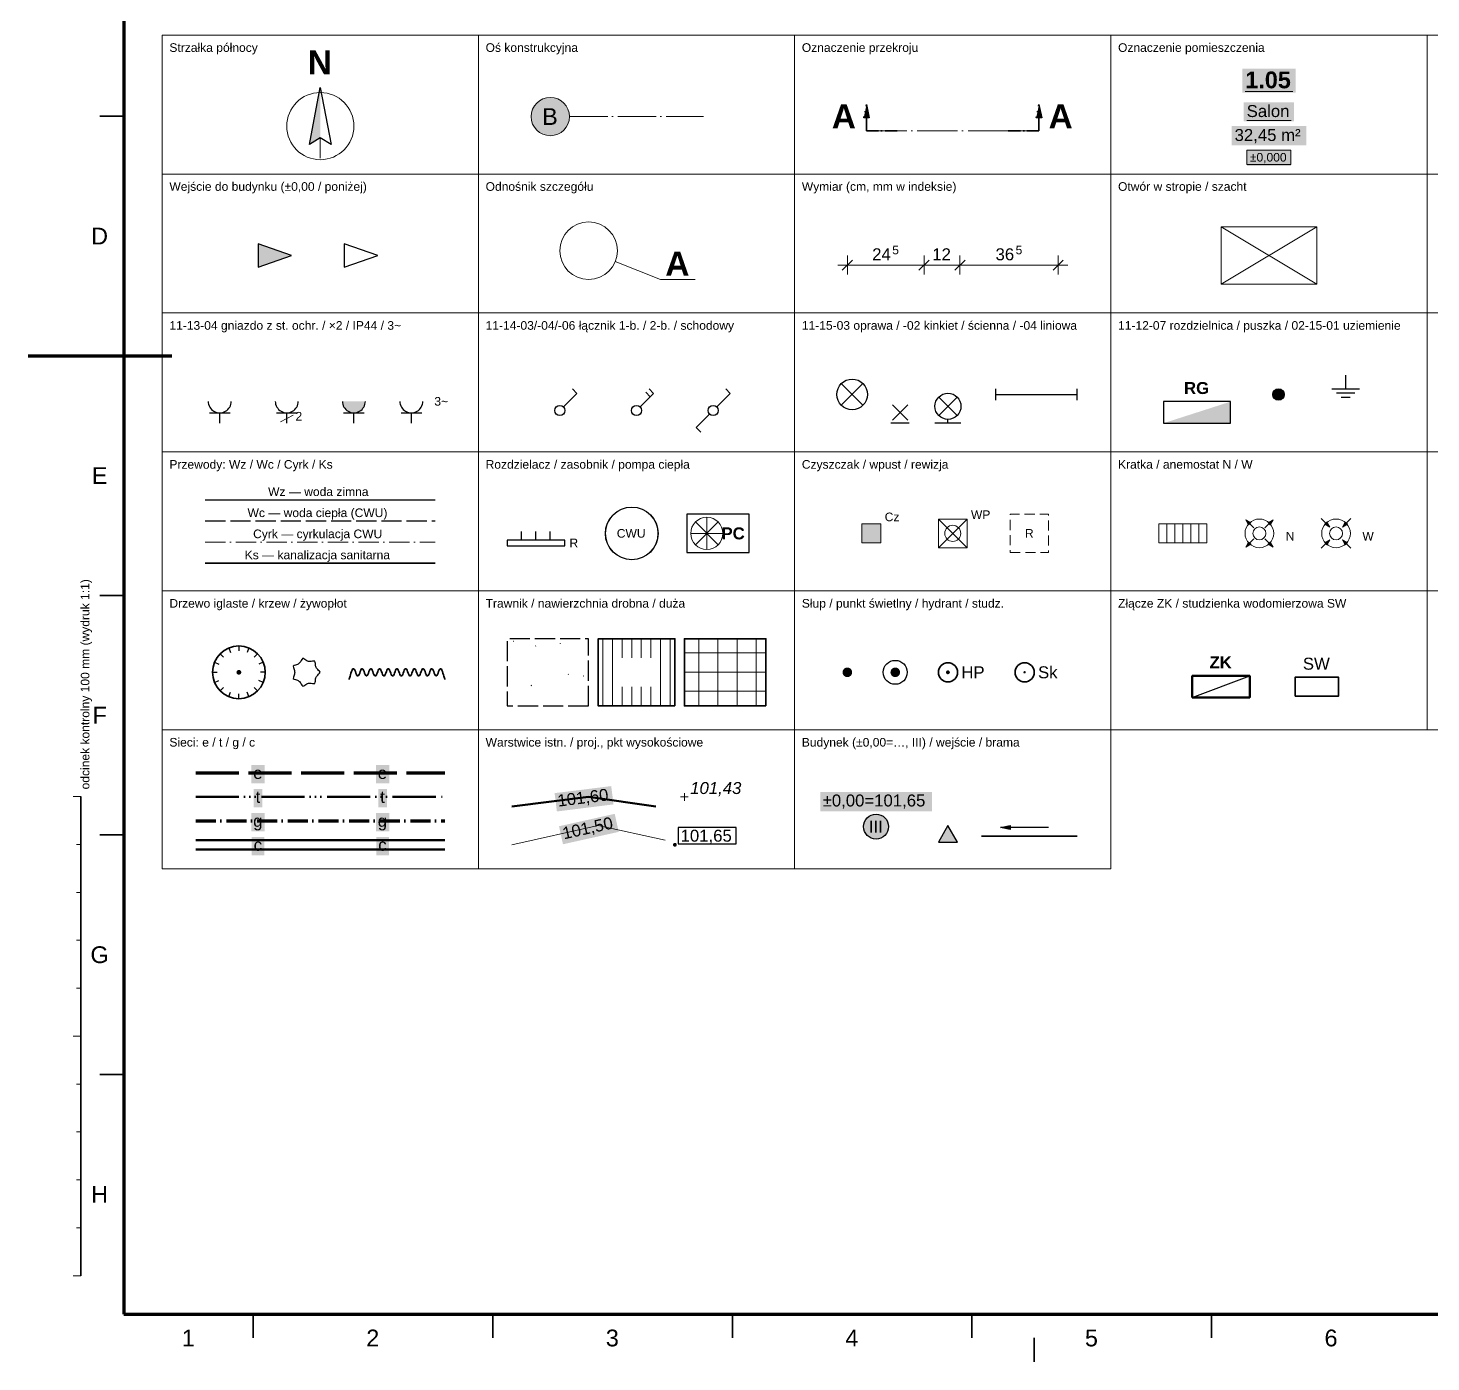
# Paper-space layout 'Arkusz DEMO-03' of a CAD drawing. Header units: metres, sheet in millimetres. Extents: x 0 to 594, y 0 to 420.
# Drawn here: x 0 to 292.8, y 0 to 278.4 of the extents above; entities that cross this region are included whole.
import ezdxf

# ---------------------------------------------------------------- set-up
doc = ezdxf.new("R2010")
doc.units = ezdxf.units.M
for name, pattern in [('KABEL_E', [11, 9, -2]), ('KRESKOWA', [5.25, 4.2, -1.05]), ('KRESKOWA_DROBNA', [3.15, 2.1, -1.05]), ('PUNKTOWA', [10.5, 8.4, -1.05, 0, -1.05]), ('PUNKTOWA_KROTKA', [6.3, 4.2, -1.05, 0, -1.05]), ('WIELOPUNKTOWA', [13.4, 9, -1.2, 0, -1, 0, -1, 0, -1.2])]:
    doc.linetypes.add(name, pattern=pattern)
for name, color, linetype, lineweight in [('A-OPISY', 2, 'Continuous', 25), ('A-OSIE', 1, 'PUNKTOWA', 25), ('A-POMIESZCZENIA', 2, 'Continuous', 25), ('A-PRZEKROJE', 1, 'PUNKTOWA_KROTKA', 50), ('A-SYMBOLE', 2, 'Continuous', 25), ('A-WIDOK', 7, 'Continuous', 25), ('A-WYMIARY', 1, 'Continuous', 25), ('R-LEGENDA', 7, 'Continuous', 25), ('R-OPISY', 7, 'Continuous', 25), ('R-RAMKA', 7, 'Continuous', 50), ('Z-OGRODZENIE', 7, 'Continuous', 35), ('Z-OPISY', 2, 'Continuous', 25), ('Z-UTWARDZENIA', 8, 'Continuous', 25), ('Z-UZBROJENIE', 5, 'Continuous', 35), ('Z-ZABUDOWA', 7, 'Continuous', 50)]:
    doc.layers.add(name, color=color, linetype=linetype, lineweight=lineweight)
for name, color, linetype, lineweight, true_color in [('E-GNIAZDA', 1, 'Continuous', 35, 0xc00000), ('E-LACZNIKI', 30, 'Continuous', 35, 0xd06000), ('E-ODGROM', 3, 'Continuous', 35, 0x008a00), ('E-OSWIETLENIE', 30, 'Continuous', 35, 0xd06000), ('E-ROZDZIELNICE', 1, 'Continuous', 35, 0xc00000), ('S-CWU', 1, 'KRESKOWA', 35, 0xd00000), ('S-CYRK', 6, 'PUNKTOWA_KROTKA', 25, 0xb000b0), ('S-KANAL', 34, 'Continuous', 50, 0x7a4500), ('S-URZADZENIA', 2, 'Continuous', 35, 0x303030), ('S-WENT', 3, 'Continuous', 35, 0x008a00), ('S-WODA', 5, 'Continuous', 35, 0x0050c8), ('Z-WARSTWICE', 32, 'Continuous', 18, 0x8a5a2a), ('Z-ZIELEN', 3, 'Continuous', 25, 0x1e7a1e)]:
    doc.layers.add(name, color=color, linetype=linetype, lineweight=lineweight, true_color=true_color)
doc.styles.add('PL_ARIAL', font='arial.ttf')
doc.styles.add('PL_ARIAL_B', font='arialbd.ttf')
doc.styles.add('PL_ARIAL_I', font='ariali.ttf')

psp = doc.layouts.new('Arkusz DEMO-03')

# ---------------------------------------------------------------- hatches: boundary and pattern name
at = {"layer": 'A-OSIE', "true_color": 0xffffff}
psp.add_hatch(color=7, dxfattribs=at).paths.add_polyline_path([(113, 259.94), (112.97, 260.46), (112.86, 260.98), (112.7, 261.47), (112.46, 261.94), (112.17, 262.38), (111.83, 262.77), (111.44, 263.11), (111, 263.4), (110.53, 263.64), (110.04, 263.8), (109.52, 263.91), (109, 263.94), (108.48, 263.91), (107.96, 263.8), (107.47, 263.64), (107, 263.4), (106.56, 263.11), (106.17, 262.77), (105.83, 262.38), (105.54, 261.94), (105.3, 261.47), (105.14, 260.98), (105.03, 260.46), (105, 259.94), (105.03, 259.42), (105.14, 258.9), (105.3, 258.41), (105.54, 257.94), (105.83, 257.5), (106.17, 257.11), (106.56, 256.77), (107, 256.48), (107.47, 256.24), (107.96, 256.08), (108.48, 255.97), (109, 255.94), (109.52, 255.97), (110.04, 256.08), (110.53, 256.24), (111, 256.48), (111.44, 256.77), (111.83, 257.11), (112.17, 257.5), (112.46, 257.94), (112.7, 258.41), (112.86, 258.9), (112.97, 259.42)])
at = {"layer": 'A-POMIESZCZENIA', "true_color": 0xffffff}
for points in [[(253.45, 264.94), (264.55, 264.94), (264.55, 269.94), (253.45, 269.94)], [(253.75, 258.94), (264.25, 258.94), (264.25, 262.94), (253.75, 262.94)], [(251.23, 253.94), (266.77, 253.94), (266.77, 257.94), (251.23, 257.94)], [(254.41, 249.64), (263.59, 249.64), (263.59, 252.94), (254.41, 252.94)]]:
    psp.add_hatch(color=7, dxfattribs=at).paths.add_polyline_path(points)
at = {"layer": 'A-PRZEKROJE', "true_color": 0x000000}
for points in [[(175, 262.44), (175.58, 259.7), (174.42, 259.7)], [(211, 262.44), (211.58, 259.7), (210.42, 259.7)]]:
    psp.add_hatch(color=7, dxfattribs=at).paths.add_polyline_path(points)
at = {"layer": 'A-SYMBOLE', "true_color": 0x000000}
for points in [[(61, 265.99), (61, 255.49), (58.76, 254.09)], [(55, 230.94), (48, 233.39), (48, 228.49)]]:
    psp.add_hatch(color=7, dxfattribs=at).paths.add_polyline_path(points)
at = {"layer": 'E-GNIAZDA', "true_color": 0x000000}
psp.add_hatch(color=7, dxfattribs=at).paths.add_polyline_path([(65.6, 200.5), (65.62, 200.19), (65.68, 199.88), (65.78, 199.58), (65.92, 199.3), (66.1, 199.04), (66.3, 198.8), (66.54, 198.6), (66.8, 198.42), (67.08, 198.28), (67.38, 198.18), (67.69, 198.12), (68, 198.1), (68.31, 198.12), (68.62, 198.18), (68.92, 198.28), (69.2, 198.42), (69.46, 198.6), (69.7, 198.8), (69.9, 199.04), (70.08, 199.3), (70.22, 199.58), (70.32, 199.88), (70.38, 200.19), (70.4, 200.5)])
at = {"layer": 'E-ROZDZIELNICE', "true_color": 0x000000}
for points in [[(262.2, 201.94), (262.16, 202.25), (262.04, 202.54), (261.85, 202.79), (261.6, 202.98), (261.31, 203.1), (261, 203.14), (260.69, 203.1), (260.4, 202.98), (260.15, 202.79), (259.96, 202.54), (259.84, 202.25), (259.8, 201.94), (259.84, 201.63), (259.96, 201.34), (260.15, 201.09), (260.4, 200.9), (260.69, 200.78), (261, 200.74), (261.31, 200.78), (261.6, 200.9), (261.85, 201.09), (262.04, 201.34), (262.16, 201.63)], [(237, 195.94), (251, 195.94), (251, 200.44)]]:
    psp.add_hatch(color=7, dxfattribs=at).paths.add_polyline_path(points)
at = {"layer": 'S-KANAL', "true_color": 0xffffff}
psp.add_hatch(color=7, dxfattribs=at).paths.add_polyline_path([(174, 170.94), (178, 170.94), (178, 174.94), (174, 174.94)])
at = {"layer": 'S-KANAL', "true_color": 0x000000}
psp.add_hatch(color=7, dxfattribs=at).paths.add_polyline_path([(174, 170.94), (178, 170.94), (178, 174.94)])
at = {"layer": 'S-WENT', "true_color": 0x000000}
for points in [[(254.14, 175.8), (255.19, 175.22), (254.72, 174.75)], [(259.86, 175.8), (259.28, 174.75), (258.81, 175.22)], [(271.68, 174.26), (270.64, 174.84), (271.1, 175.3)], [(274.32, 174.26), (274.9, 175.3), (275.36, 174.84)], [(254.14, 170.08), (254.72, 171.13), (255.19, 170.66)], [(259.86, 170.08), (258.81, 170.66), (259.28, 171.13)], [(271.68, 171.62), (271.1, 170.58), (270.64, 171.04)], [(274.32, 171.62), (275.36, 171.04), (274.9, 170.58)]]:
    psp.add_hatch(color=7, dxfattribs=at).paths.add_polyline_path(points)
at = {"layer": 'Z-OGRODZENIE', "true_color": 0x000000}
psp.add_hatch(color=7, dxfattribs=at).paths.add_polyline_path([(203, 111.54), (204.96, 111.96), (204.96, 111.12)])
at = {"layer": 'Z-OPISY', "true_color": 0xffffff}
for points in [[(165.35, 114.89), (188.65, 114.89), (188.65, 118.94), (165.35, 118.94)], [(179.6, 111.74), (179.55, 112.25), (179.4, 112.73), (179.16, 113.18), (178.84, 113.58), (178.44, 113.9), (177.99, 114.14), (177.51, 114.29), (177, 114.34), (176.49, 114.29), (176.01, 114.14), (175.56, 113.9), (175.16, 113.58), (174.84, 113.18), (174.6, 112.73), (174.45, 112.25), (174.4, 111.74), (174.45, 111.23), (174.6, 110.75), (174.84, 110.3), (175.16, 109.9), (175.56, 109.58), (176.01, 109.34), (176.49, 109.19), (177, 109.14), (177.51, 109.19), (177.99, 109.34), (178.44, 109.58), (178.84, 109.9), (179.16, 110.3), (179.4, 110.75), (179.55, 111.23)]]:
    psp.add_hatch(color=7, dxfattribs=at).paths.add_polyline_path(points)
at = {"layer": 'Z-UZBROJENIE', "true_color": 0x000000}
for points in [[(172, 143.94), (171.97, 144.2), (171.87, 144.44), (171.71, 144.65), (171.5, 144.81), (171.26, 144.91), (171, 144.94), (170.74, 144.91), (170.5, 144.81), (170.29, 144.65), (170.13, 144.44), (170.03, 144.2), (170, 143.94), (170.03, 143.68), (170.13, 143.44), (170.29, 143.23), (170.5, 143.07), (170.74, 142.97), (171, 142.94), (171.26, 142.97), (171.5, 143.07), (171.71, 143.23), (171.87, 143.44), (171.97, 143.68)], [(182, 143.94), (181.97, 144.2), (181.87, 144.44), (181.71, 144.65), (181.5, 144.81), (181.26, 144.91), (181, 144.94), (180.74, 144.91), (180.5, 144.81), (180.29, 144.65), (180.13, 144.44), (180.03, 144.2), (180, 143.94), (180.03, 143.68), (180.13, 143.44), (180.29, 143.23), (180.5, 143.07), (180.74, 142.97), (181, 142.94), (181.26, 142.97), (181.5, 143.07), (181.71, 143.23), (181.87, 143.44), (181.97, 143.68)], [(192.4, 143.94), (192.39, 144.04), (192.35, 144.14), (192.28, 144.22), (192.2, 144.29), (192.1, 144.33), (192, 144.34), (191.9, 144.33), (191.8, 144.29), (191.72, 144.22), (191.65, 144.14), (191.61, 144.04), (191.6, 143.94), (191.61, 143.84), (191.65, 143.74), (191.72, 143.66), (191.8, 143.59), (191.9, 143.55), (192, 143.54), (192.1, 143.55), (192.2, 143.59), (192.28, 143.66), (192.35, 143.74), (192.39, 143.84)], [(208.25, 143.94), (208.24, 144), (208.22, 144.06), (208.18, 144.12), (208.12, 144.16), (208.06, 144.18), (208, 144.19), (207.94, 144.18), (207.88, 144.16), (207.82, 144.12), (207.78, 144.06), (207.76, 144), (207.75, 143.94), (207.76, 143.88), (207.78, 143.81), (207.82, 143.76), (207.88, 143.72), (207.94, 143.7), (208, 143.69), (208.06, 143.7), (208.12, 143.72), (208.18, 143.76), (208.22, 143.81), (208.24, 143.88)]]:
    psp.add_hatch(color=7, dxfattribs=at).paths.add_polyline_path(points)
at = {"layer": 'Z-UZBROJENIE', "true_color": 0xffffff}
for points in [[(46.59, 120.74), (49.41, 120.74), (49.41, 124.59), (46.59, 124.59)], [(72.59, 120.74), (75.41, 120.74), (75.41, 124.59), (72.59, 124.59)], [(47.1, 115.74), (48.9, 115.74), (48.9, 119.59), (47.1, 119.59)], [(73.1, 115.74), (74.9, 115.74), (74.9, 119.59), (73.1, 119.59)], [(46.59, 110.74), (49.41, 110.74), (49.41, 114.59), (46.59, 114.59)], [(72.59, 110.74), (75.41, 110.74), (75.41, 114.59), (72.59, 114.59)], [(46.69, 105.74), (49.31, 105.74), (49.31, 109.59), (46.69, 109.59)], [(72.69, 105.74), (75.31, 105.74), (75.31, 109.59), (72.69, 109.59)]]:
    psp.add_hatch(color=7, dxfattribs=at).paths.add_polyline_path(points)
at = {"layer": 'Z-WARSTWICE', "true_color": 0xffffff}
for points in [[(110.38, 114.9), (122.2, 116.37), (121.72, 120.19), (109.9, 118.72)], [(111.65, 108.05), (123.28, 110.64), (122.45, 114.4), (110.82, 111.81)]]:
    psp.add_hatch(color=7, dxfattribs=at).paths.add_polyline_path(points)
at = {"layer": 'Z-WARSTWICE', "true_color": 0x000000}
psp.add_hatch(color=7, dxfattribs=at).paths.add_polyline_path([(135.4, 107.94), (135.39, 108.04), (135.35, 108.14), (135.28, 108.22), (135.2, 108.29), (135.1, 108.33), (135, 108.34), (134.9, 108.33), (134.8, 108.29), (134.72, 108.22), (134.65, 108.14), (134.61, 108.04), (134.6, 107.94), (134.61, 107.84), (134.65, 107.74), (134.72, 107.66), (134.8, 107.59), (134.9, 107.55), (135, 107.54), (135.1, 107.55), (135.2, 107.59), (135.28, 107.66), (135.35, 107.74), (135.39, 107.84)])
at = {"layer": 'Z-ZABUDOWA', "true_color": 0x000000}
psp.add_hatch(color=7, dxfattribs=at).paths.add_polyline_path([(192, 111.94), (190, 108.48), (194, 108.48)])
at = {"layer": 'Z-ZIELEN', "true_color": 0x000000}
psp.add_hatch(color=7, dxfattribs=at).paths.add_polyline_path([(44.5, 143.94), (44.48, 144.07), (44.43, 144.19), (44.35, 144.29), (44.25, 144.37), (44.13, 144.42), (44, 144.44), (43.87, 144.42), (43.75, 144.37), (43.65, 144.29), (43.57, 144.19), (43.52, 144.07), (43.5, 143.94), (43.52, 143.81), (43.57, 143.69), (43.65, 143.59), (43.75, 143.51), (43.87, 143.46), (44, 143.44), (44.13, 143.46), (44.25, 143.51), (44.35, 143.59), (44.43, 143.69), (44.48, 143.81)])

# ---------------------------------------------------------------- linework, layer by layer
at = {"layer": 'A-OPISY', "lineweight": 18}
for points in [[(122.57, 229.71), (132, 225.94)], [(132, 225.94), (139.25, 225.94)]]:
    psp.add_lwpolyline(points, dxfattribs=at)
psp.add_circle((117, 231.94), 6, dxfattribs=at)
at = {"layer": 'A-OSIE', "linetype": 'PUNKTOWA', "lineweight": 18, "ltscale": 0.952381, "flags": 128}
psp.add_lwpolyline([(113, 259.94), (141, 259.94)], dxfattribs=at)
at = {"layer": 'A-OSIE', "linetype": 'Continuous', "lineweight": 18}
psp.add_circle((109, 259.94), 4, dxfattribs=at)
at = {"layer": 'A-POMIESZCZENIA', "lineweight": 18}
for points in [[(254.05, 265.14), (263.95, 265.14)], [(254.35, 259.14), (263.65, 259.14)]]:
    psp.add_lwpolyline(points, dxfattribs=at)
psp.add_lwpolyline([(254.41, 249.94), (263.59, 249.94), (263.59, 252.94), (254.41, 252.94)], close=True, dxfattribs=at)
at = {"layer": 'A-PRZEKROJE', "lineweight": 25, "flags": 128}
for points in [[(175, 262.44), (175.58, 259.7), (174.42, 259.7)], [(211, 262.44), (211.58, 259.7), (210.42, 259.7)]]:
    psp.add_lwpolyline(points, close=True, dxfattribs=at)
at = {"layer": 'A-PRZEKROJE', "linetype": 'Continuous', "lineweight": 35, "flags": 128}
for points in [[(175, 256.94), (175, 259.94)], [(211, 256.94), (211, 259.94)]]:
    psp.add_lwpolyline(points, dxfattribs=at)
at = {"layer": 'A-PRZEKROJE', "linetype": 'PUNKTOWA', "lineweight": 18, "flags": 128}
psp.add_lwpolyline([(175, 256.94), (211, 256.94)], dxfattribs=at)
at = {"layer": 'A-PRZEKROJE', "linetype": 'PUNKTOWA_KROTKA', "lineweight": 35, "ltscale": 0.6, "flags": 128}
for points in [[(175, 256.94), (182, 256.94)], [(211, 256.94), (204, 256.94)]]:
    psp.add_lwpolyline(points, dxfattribs=at)
at = {"layer": 'A-SYMBOLE', "lineweight": 25}
for points in [[(61, 265.99), (63.24, 254.09), (61, 255.49), (58.76, 254.09)], [(55, 230.94), (48, 233.39), (48, 228.49)], [(73, 230.94), (66, 233.39), (66, 228.49)]]:
    psp.add_lwpolyline(points, close=True, dxfattribs=at)
at = {"layer": 'A-SYMBOLE', "lineweight": 18}
psp.add_lwpolyline([(61, 255.49), (61, 251.29)], dxfattribs=at)
psp.add_circle((61, 257.94), 7, dxfattribs=at)
at = {"layer": 'A-WIDOK', "lineweight": 18}
psp.add_lwpolyline([(249, 224.94), (269, 224.94), (269, 236.94), (249, 236.94)], close=True, dxfattribs=at)
for points in [[(249, 224.94), (269, 236.94)], [(269, 224.94), (249, 236.94)]]:
    psp.add_lwpolyline(points, dxfattribs=at)
at = {"layer": 'A-WYMIARY', "lineweight": 18}
for points in [[(169, 228.94), (217, 228.94)], [(169.94, 227.88), (172.06, 230)], [(171, 226.94), (171, 230.94)], [(185.94, 227.88), (188.06, 230)], [(187, 226.94), (187, 230.94)], [(193.44, 227.88), (195.56, 230)], [(194.5, 226.94), (194.5, 230.94)], [(213.94, 227.88), (216.06, 230)], [(215, 226.94), (215, 230.94)]]:
    psp.add_lwpolyline(points, dxfattribs=at)
at = {"layer": 'E-GNIAZDA', "lineweight": 25}
for points in [[(37.6, 200.5), (37.62, 200.19), (37.68, 199.88), (37.78, 199.58), (37.92, 199.3), (38.1, 199.04), (38.3, 198.8), (38.54, 198.6), (38.8, 198.42), (39.08, 198.28), (39.38, 198.18), (39.69, 198.12), (40, 198.1), (40.31, 198.12), (40.62, 198.18), (40.92, 198.28), (41.2, 198.42), (41.46, 198.6), (41.7, 198.8), (41.9, 199.04), (42.08, 199.3), (42.22, 199.58), (42.32, 199.88), (42.38, 200.19), (42.4, 200.5)], [(51.6, 200.5), (51.62, 200.19), (51.68, 199.88), (51.78, 199.58), (51.92, 199.3), (52.1, 199.04), (52.3, 198.8), (52.54, 198.6), (52.8, 198.42), (53.08, 198.28), (53.38, 198.18), (53.69, 198.12), (54, 198.1), (54.31, 198.12), (54.62, 198.18), (54.92, 198.28), (55.2, 198.42), (55.46, 198.6), (55.7, 198.8), (55.9, 199.04), (56.08, 199.3), (56.22, 199.58), (56.32, 199.88), (56.38, 200.19), (56.4, 200.5)], [(65.6, 200.5), (65.62, 200.19), (65.68, 199.88), (65.78, 199.58), (65.92, 199.3), (66.1, 199.04), (66.3, 198.8), (66.54, 198.6), (66.8, 198.42), (67.08, 198.28), (67.38, 198.18), (67.69, 198.12), (68, 198.1), (68.31, 198.12), (68.62, 198.18), (68.92, 198.28), (69.2, 198.42), (69.46, 198.6), (69.7, 198.8), (69.9, 199.04), (70.08, 199.3), (70.22, 199.58), (70.32, 199.88), (70.38, 200.19), (70.4, 200.5)], [(77.6, 200.5), (77.62, 200.19), (77.68, 199.88), (77.78, 199.58), (77.92, 199.3), (78.1, 199.04), (78.3, 198.8), (78.54, 198.6), (78.8, 198.42), (79.08, 198.28), (79.38, 198.18), (79.69, 198.12), (80, 198.1), (80.31, 198.12), (80.62, 198.18), (80.92, 198.28), (81.2, 198.42), (81.46, 198.6), (81.7, 198.8), (81.9, 199.04), (82.08, 199.3), (82.22, 199.58), (82.32, 199.88), (82.38, 200.19), (82.4, 200.5)], [(37.84, 198.1), (42.16, 198.1)], [(40, 195.94), (40, 198.1)], [(51.84, 198.1), (56.16, 198.1)], [(54, 195.94), (54, 198.1)], [(65.84, 198.1), (70.16, 198.1)], [(68, 195.94), (68, 198.1)], [(77.84, 198.1), (82.16, 198.1)], [(80, 195.94), (80, 198.1)]]:
    psp.add_lwpolyline(points, dxfattribs=at)
at = {"layer": 'E-GNIAZDA', "lineweight": 18}
psp.add_lwpolyline([(52.66, 196.24), (55.34, 197.58)], dxfattribs=at)
at = {"layer": 'E-LACZNIKI', "lineweight": 25}
for points in [[(111.75, 199.33), (114.56, 202.14)], [(114.56, 202.14), (113.61, 203.09)], [(127.75, 199.33), (130.56, 202.14)], [(129.88, 201.46), (128.93, 202.42)], [(130.56, 202.14), (129.61, 203.09)], [(143.75, 199.33), (146.56, 202.14)], [(146.56, 202.14), (145.61, 203.09)], [(142.25, 197.83), (139.44, 195.02)], [(139.44, 195.02), (140.39, 194.07)]]:
    psp.add_lwpolyline(points, dxfattribs=at)
for centre in [(111, 198.58), (127, 198.58), (143, 198.58)]:
    psp.add_circle(centre, 1.06, dxfattribs=at)
at = {"layer": 'E-ODGROM', "lineweight": 25}
for points in [[(275, 205.94), (275, 203.06)], [(277.88, 203.06), (272.12, 203.06)], [(276.92, 202.2), (273.08, 202.2)], [(275.96, 201.33), (274.04, 201.33)]]:
    psp.add_lwpolyline(points, dxfattribs=at)
at = {"layer": 'E-OSWIETLENIE', "lineweight": 25}
for points in [[(169.74, 199.68), (174.26, 204.2)], [(169.74, 204.2), (174.26, 199.68)], [(202, 200.74), (202, 203.14)], [(219, 200.74), (219, 203.14)], [(183.6, 196.58), (180.4, 199.78)], [(180.4, 196.58), (183.6, 199.78)], [(190.08, 197.54), (193.92, 201.38)], [(190.08, 201.38), (193.92, 197.54)], [(202, 201.94), (219, 201.94)], [(192, 195.94), (192, 196.74)], [(183.92, 195.94), (180.08, 195.94)], [(194.72, 195.94), (189.28, 195.94)]]:
    psp.add_lwpolyline(points, dxfattribs=at)
for centre, radius in [((172, 201.94), 3.2), ((192, 199.46), 2.72)]:
    psp.add_circle(centre, radius, dxfattribs=at)
at = {"layer": 'E-ROZDZIELNICE', "lineweight": 25}
psp.add_lwpolyline([(237, 195.94), (251, 195.94), (251, 200.44), (237, 200.44)], close=True, dxfattribs=at)
psp.add_circle((261, 201.94), 1.2, dxfattribs=at)
at = {"layer": 'R-LEGENDA', "lineweight": 18}
for points in [[(28, 247.94), (94, 247.94), (94, 276.94), (28, 276.94)], [(94, 247.94), (160, 247.94), (160, 276.94), (94, 276.94)], [(160, 247.94), (226, 247.94), (226, 276.94), (160, 276.94)], [(226, 247.94), (292, 247.94), (292, 276.94), (226, 276.94)], [(292, 247.94), (358, 247.94), (358, 276.94), (292, 276.94)], [(28, 218.94), (94, 218.94), (94, 247.94), (28, 247.94)], [(94, 218.94), (160, 218.94), (160, 247.94), (94, 247.94)], [(160, 218.94), (226, 218.94), (226, 247.94), (160, 247.94)], [(226, 218.94), (292, 218.94), (292, 247.94), (226, 247.94)], [(292, 218.94), (358, 218.94), (358, 247.94), (292, 247.94)], [(28, 189.94), (94, 189.94), (94, 218.94), (28, 218.94)], [(94, 189.94), (160, 189.94), (160, 218.94), (94, 218.94)], [(160, 189.94), (226, 189.94), (226, 218.94), (160, 218.94)], [(226, 189.94), (292, 189.94), (292, 218.94), (226, 218.94)], [(292, 189.94), (358, 189.94), (358, 218.94), (292, 218.94)], [(28, 160.94), (94, 160.94), (94, 189.94), (28, 189.94)], [(94, 160.94), (160, 160.94), (160, 189.94), (94, 189.94)], [(160, 160.94), (226, 160.94), (226, 189.94), (160, 189.94)], [(226, 160.94), (292, 160.94), (292, 189.94), (226, 189.94)], [(292, 160.94), (358, 160.94), (358, 189.94), (292, 189.94)], [(28, 131.94), (94, 131.94), (94, 160.94), (28, 160.94)], [(94, 131.94), (160, 131.94), (160, 160.94), (94, 160.94)], [(160, 131.94), (226, 131.94), (226, 160.94), (160, 160.94)], [(226, 131.94), (292, 131.94), (292, 160.94), (226, 160.94)], [(292, 131.94), (358, 131.94), (358, 160.94), (292, 160.94)], [(28, 102.94), (94, 102.94), (94, 131.94), (28, 131.94)], [(94, 102.94), (160, 102.94), (160, 131.94), (94, 131.94)], [(160, 102.94), (226, 102.94), (226, 131.94), (160, 131.94)]]:
    psp.add_lwpolyline(points, close=True, dxfattribs=at)
at = {"layer": 'R-OPISY', "lineweight": 18}
for points in [[(11, 118), (9.4, 118)], [(11, 108), (10.1, 108)], [(11, 98), (10.1, 98)], [(11, 88), (10.1, 88)], [(11, 78), (10.1, 78)], [(11, 68), (9.4, 68)], [(11, 58), (10.1, 58)], [(11, 48), (10.1, 48)], [(11, 38), (10.1, 38)], [(11, 28), (10.1, 28)], [(11, 18), (9.4, 18)]]:
    psp.add_lwpolyline(points, dxfattribs=at)
at = {"layer": 'R-OPISY', "lineweight": 35}
psp.add_lwpolyline([(11, 18), (11, 118)], dxfattribs=at)
at = {"layer": 'R-RAMKA', "lineweight": 70}
psp.add_lwpolyline([(20, 10), (584, 10), (584, 410), (20, 410)], close=True, dxfattribs=at)
at = {"layer": 'R-RAMKA', "lineweight": 35}
for points in [[(20, 260), (15, 260)], [(20, 210), (15, 210)], [(20, 160), (15, 160)], [(20, 110), (15, 110)], [(20, 60), (15, 60)], [(47, 10), (47, 5)], [(97, 10), (97, 5)], [(147, 10), (147, 5)], [(197, 10), (197, 5)], [(247, 10), (247, 5)], [(210, 0), (210, 5)]]:
    psp.add_lwpolyline(points, dxfattribs=at)
at = {"layer": 'R-RAMKA', "lineweight": 70}
psp.add_lwpolyline([(0, 210), (30, 210)], dxfattribs=at)
at = {"layer": 'S-CWU', "linetype": 'KRESKOWA', "lineweight": 25, "flags": 128}
psp.add_lwpolyline([(37, 175.54), (85, 175.54)], dxfattribs=at)
at = {"layer": 'S-CYRK', "linetype": 'PUNKTOWA_KROTKA', "lineweight": 18, "flags": 128}
psp.add_lwpolyline([(37, 171.14), (85, 171.14)], dxfattribs=at)
at = {"layer": 'S-KANAL', "lineweight": 18}
for points in [[(190, 169.94), (196, 169.94), (196, 175.94), (190, 175.94)], [(174, 170.94), (178, 170.94), (178, 174.94), (174, 174.94)]]:
    psp.add_lwpolyline(points, close=True, dxfattribs=at)
at = {"layer": 'S-KANAL', "lineweight": 13}
for points in [[(190, 169.94), (196, 175.94)], [(196, 169.94), (190, 175.94)]]:
    psp.add_lwpolyline(points, dxfattribs=at)
at = {"layer": 'S-KANAL', "lineweight": 35}
psp.add_lwpolyline([(37, 166.74), (85, 166.74)], dxfattribs=at)
at = {"layer": 'S-KANAL', "lineweight": 13}
psp.add_circle((193, 172.94), 1.68, dxfattribs=at)
at = {"layer": 'S-URZADZENIA', "lineweight": 25}
for points in [[(137.5, 168.94), (150.5, 168.94), (150.5, 176.94), (137.5, 176.94)], [(100, 170.34), (112, 170.34), (112, 171.54), (100, 171.54)]]:
    psp.add_lwpolyline(points, close=True, dxfattribs=at)
at = {"layer": 'S-URZADZENIA', "lineweight": 13}
for points in [[(141.66, 169.58), (141.66, 176.3)], [(138.3, 172.94), (145.02, 172.94)], [(139.28, 170.56), (144.04, 175.32)], [(144.04, 170.56), (139.28, 175.32)]]:
    psp.add_lwpolyline(points, dxfattribs=at)
at = {"layer": 'S-URZADZENIA', "linetype": 'KRESKOWA_DROBNA', "lineweight": 18, "flags": 128}
psp.add_lwpolyline([(205, 168.94), (213, 168.94), (213, 176.94), (205, 176.94)], close=True, dxfattribs=at)
at = {"layer": 'S-URZADZENIA', "lineweight": 25}
for points in [[(103, 171.54), (103, 173.34)], [(106, 171.54), (106, 173.34)], [(109, 171.54), (109, 173.34)]]:
    psp.add_lwpolyline(points, dxfattribs=at)
psp.add_circle((126, 172.94), 5.5, dxfattribs=at)
at = {"layer": 'S-URZADZENIA', "lineweight": 13}
for centre, radius in [((126, 172.94), 5.46), ((141.66, 172.94), 3.36)]:
    psp.add_circle(centre, radius, dxfattribs=at)
at = {"layer": 'S-WENT', "lineweight": 13}
for points in [[(255.83, 174.11), (254.14, 175.8)], [(258.17, 174.11), (259.86, 175.8)], [(269.92, 176.02), (271.68, 174.26)], [(276.08, 176.02), (274.32, 174.26)], [(237.67, 170.94), (237.67, 174.94)], [(239.33, 170.94), (239.33, 174.94)], [(241, 170.94), (241, 174.94)], [(242.67, 170.94), (242.67, 174.94)], [(244.33, 170.94), (244.33, 174.94)], [(255.83, 171.77), (254.14, 170.08)], [(258.17, 171.77), (259.86, 170.08)], [(269.92, 169.86), (271.68, 171.62)], [(276.08, 169.86), (274.32, 171.62)]]:
    psp.add_lwpolyline(points, dxfattribs=at)
for points in [[(254.14, 175.8), (255.19, 175.22), (254.72, 174.75)], [(259.86, 175.8), (259.28, 174.75), (258.81, 175.22)], [(271.68, 174.26), (270.64, 174.84), (271.1, 175.3)], [(274.32, 174.26), (274.9, 175.3), (275.36, 174.84)], [(254.14, 170.08), (254.72, 171.13), (255.19, 170.66)], [(259.86, 170.08), (258.81, 170.66), (259.28, 171.13)], [(271.68, 171.62), (271.1, 170.58), (270.64, 171.04)], [(274.32, 171.62), (275.36, 171.04), (274.9, 170.58)]]:
    psp.add_lwpolyline(points, close=True, dxfattribs=at)
at = {"layer": 'S-WENT', "lineweight": 18}
psp.add_lwpolyline([(236, 170.94), (246, 170.94), (246, 174.94), (236, 174.94)], close=True, dxfattribs=at)
for centre in [(257, 172.94), (273, 172.94)]:
    psp.add_circle(centre, 3, dxfattribs=at)
at = {"layer": 'S-WENT', "lineweight": 13}
for centre in [(257, 172.94), (273, 172.94)]:
    psp.add_circle(centre, 1.35, dxfattribs=at)
at = {"layer": 'S-WODA', "lineweight": 25}
psp.add_lwpolyline([(37, 179.94), (85, 179.94)], dxfattribs=at)
at = {"layer": 'Z-OGRODZENIE', "lineweight": 25}
psp.add_lwpolyline([(203, 111.54), (204.96, 111.96), (204.96, 111.12)], close=True, dxfattribs=at)
psp.add_lwpolyline([(213, 111.54), (203, 111.54)], dxfattribs=at)
at = {"layer": 'Z-OGRODZENIE', "lineweight": 35}
psp.add_lwpolyline([(199, 109.74), (219, 109.74)], dxfattribs=at)
at = {"layer": 'Z-OPISY', "lineweight": 25}
psp.add_circle((177, 111.74), 2.6, dxfattribs=at)
at = {"layer": 'Z-UTWARDZENIA', "lineweight": 35}
for points in [[(135, 136.94), (135, 150.94), (119, 150.94), (119, 136.94)], [(154, 136.94), (154, 150.94), (137, 150.94), (137, 136.94)]]:
    psp.add_lwpolyline(points, close=True, dxfattribs=at)
at = {"layer": 'Z-UTWARDZENIA', "lineweight": 18}
for points in [[(120, 136.94), (120, 150.94)], [(122, 136.94), (122, 150.94)], [(124, 146.94), (124, 150.94)], [(126, 146.94), (126, 150.94)], [(128, 146.94), (128, 150.94)], [(130, 146.94), (130, 150.94)], [(132, 136.94), (132, 150.94)], [(134, 136.94), (134, 150.94)], [(140, 136.94), (140, 150.94)], [(144, 136.94), (144, 150.94)], [(148, 136.94), (148, 150.94)], [(152, 136.94), (152, 150.94)], [(137, 148), (154, 148)], [(137, 144), (154, 144)], [(124, 136.94), (124, 140.94)], [(126, 136.94), (126, 140.94)], [(128, 136.94), (128, 140.94)], [(130, 136.94), (130, 140.94)], [(137, 140), (154, 140)]]:
    psp.add_lwpolyline(points, dxfattribs=at)
at = {"layer": 'Z-UZBROJENIE', "lineweight": 50}
psp.add_lwpolyline([(243, 138.69), (255, 138.69), (255, 143.19), (243, 143.19)], close=True, dxfattribs=at)
at = {"layer": 'Z-UZBROJENIE', "lineweight": 25}
psp.add_lwpolyline([(243, 138.69), (255, 143.19)], dxfattribs=at)
at = {"layer": 'Z-UZBROJENIE', "lineweight": 35}
psp.add_lwpolyline([(264.5, 138.94), (273.5, 138.94), (273.5, 142.94), (264.5, 142.94)], close=True, dxfattribs=at)
at = {"layer": 'Z-UZBROJENIE', "linetype": 'KABEL_E', "lineweight": 70, "flags": 128}
psp.add_lwpolyline([(35, 122.94), (87, 122.94)], dxfattribs=at)
at = {"layer": 'Z-UZBROJENIE', "linetype": 'WIELOPUNKTOWA', "lineweight": 50, "flags": 128}
psp.add_lwpolyline([(35, 117.94), (87, 117.94)], dxfattribs=at)
at = {"layer": 'Z-UZBROJENIE', "linetype": 'PUNKTOWA_KROTKA', "lineweight": 70, "flags": 128}
psp.add_lwpolyline([(35, 112.94), (87, 112.94)], dxfattribs=at)
at = {"layer": 'Z-UZBROJENIE', "lineweight": 50}
for points in [[(35, 108.94), (87, 108.94)], [(35, 106.94), (87, 106.94)]]:
    psp.add_lwpolyline(points, dxfattribs=at)
at = {"layer": 'Z-UZBROJENIE', "lineweight": 25}
psp.add_circle((181, 143.94), 2.5, dxfattribs=at)
at = {"layer": 'Z-UZBROJENIE', "lineweight": 35}
for centre in [(192, 143.94), (208, 143.94)]:
    psp.add_circle(centre, 2, dxfattribs=at)
at = {"layer": 'Z-WARSTWICE', "lineweight": 50}
psp.add_lwpolyline([(101, 115.94), (117, 117.94), (131, 115.94)], dxfattribs=at)
at = {"layer": 'Z-WARSTWICE', "lineweight": 18}
for points in [[(136.2, 117.94), (137.8, 117.94)], [(137, 117.14), (137, 118.74)], [(101, 107.94), (119, 111.94), (133, 108.94)]]:
    psp.add_lwpolyline(points, dxfattribs=at)
at = {"layer": 'Z-WARSTWICE', "lineweight": 25}
psp.add_lwpolyline([(135.7, 108.14), (147.81, 108.14), (147.81, 111.54), (135.7, 111.54)], close=True, dxfattribs=at)
at = {"layer": 'Z-ZABUDOWA', "lineweight": 25}
psp.add_lwpolyline([(192, 111.94), (190, 108.48), (194, 108.48)], close=True, dxfattribs=at)
at = {"layer": 'Z-ZIELEN', "lineweight": 25}
for points in [[(44, 149.44), (44, 148.44)], [(101.41, 150.36), (101.29, 150.37)], [(105.91, 149.39), (106.01, 149.45)], [(111.16, 149.86), (111.14, 149.98)], [(40.11, 147.83), (40.82, 147.12)], [(41.9, 149.02), (42.28, 148.1)], [(46.1, 149.02), (45.72, 148.1)], [(47.89, 147.83), (47.18, 147.12)], [(38.5, 143.94), (39.5, 143.94)], [(38.92, 146.04), (39.84, 145.66)], [(49.08, 146.04), (48.16, 145.66)], [(49.5, 143.94), (48.5, 143.94)], [(112.82, 143.5), (112.71, 143.55)], [(38.92, 141.84), (39.84, 142.22)], [(40.11, 140.05), (40.82, 140.76)], [(47.89, 140.05), (47.18, 140.76)], [(49.08, 141.84), (48.16, 142.22)], [(105.03, 141.22), (105.14, 141.27)], [(115.9, 143.22), (116.02, 143.23)], [(41.9, 138.86), (42.28, 139.78)], [(44, 138.44), (44, 139.44)], [(46.1, 138.86), (45.72, 139.78)]]:
    psp.add_lwpolyline(points, dxfattribs=at)
at = {"layer": 'Z-ZIELEN', "linetype": 'KRESKOWA', "lineweight": 25, "flags": 128}
psp.add_lwpolyline([(117, 136.94), (117, 150.94), (100, 150.94), (100, 136.94)], close=True, dxfattribs=at)
at = {"layer": 'Z-ZIELEN', "lineweight": 25}
psp.add_lwpolyline([(61, 143.94), (60.82, 144.15), (60.64, 144.34), (60.47, 144.5), (60.32, 144.66), (60.2, 144.8), (60.11, 144.96), (60.05, 145.12), (60.01, 145.31), (59.98, 145.52), (59.96, 145.76), (59.92, 146.01), (59.87, 146.29), (59.59, 146.28), (59.34, 146.25), (59.1, 146.22), (58.89, 146.2), (58.7, 146.2), (58.52, 146.22), (58.35, 146.28), (58.18, 146.36), (58, 146.47), (57.8, 146.6), (57.58, 146.74), (57.33, 146.86), (57.17, 146.64), (57.02, 146.43), (56.9, 146.22), (56.79, 146.04), (56.67, 145.89), (56.54, 145.77), (56.39, 145.67), (56.22, 145.59), (56.02, 145.52), (55.79, 145.44), (55.55, 145.35), (55.3, 145.24), (55.37, 144.97), (55.45, 144.73), (55.53, 144.5), (55.6, 144.3), (55.64, 144.12), (55.66, 143.94), (55.64, 143.76), (55.6, 143.58), (55.53, 143.38), (55.45, 143.15), (55.37, 142.91), (55.3, 142.64), (55.55, 142.53), (55.79, 142.44), (56.02, 142.36), (56.22, 142.29), (56.39, 142.21), (56.54, 142.11), (56.67, 141.99), (56.79, 141.84), (56.9, 141.66), (57.02, 141.45), (57.17, 141.24), (57.33, 141.02), (57.58, 141.14), (57.8, 141.28), (58, 141.41), (58.18, 141.52), (58.35, 141.6), (58.52, 141.66), (58.7, 141.68), (58.89, 141.68), (59.1, 141.66), (59.34, 141.63), (59.59, 141.6), (59.87, 141.59), (59.92, 141.87), (59.96, 142.12), (59.98, 142.36), (60.01, 142.57), (60.05, 142.76), (60.11, 142.92), (60.2, 143.08), (60.32, 143.22), (60.47, 143.38), (60.64, 143.54), (60.82, 143.73)], close=True, dxfattribs=at)
at = {"layer": 'Z-ZIELEN', "lineweight": 35}
psp.add_lwpolyline([(67, 142.44), (67.01, 142.49), (67.04, 142.58), (67.09, 142.72), (67.14, 142.91), (67.21, 143.14), (67.3, 143.42), (67.4, 143.75), (67.51, 144.13), (67.62, 144.41), (67.74, 144.6), (67.85, 144.69), (67.97, 144.69), (68.08, 144.6), (68.19, 144.41), (68.31, 144.13), (68.42, 143.75), (68.53, 143.47), (68.65, 143.28), (68.76, 143.19), (68.88, 143.19), (68.99, 143.28), (69.1, 143.47), (69.22, 143.75), (69.33, 144.13), (69.44, 144.41), (69.56, 144.6), (69.67, 144.69), (69.78, 144.69), (69.9, 144.6), (70.01, 144.41), (70.13, 144.13), (70.24, 143.75), (70.35, 143.47), (70.47, 143.28), (70.58, 143.19), (70.69, 143.19), (70.81, 143.28), (70.92, 143.47), (71.03, 143.75), (71.15, 144.13), (71.26, 144.41), (71.37, 144.6), (71.49, 144.69), (71.6, 144.69), (71.72, 144.6), (71.83, 144.41), (71.94, 144.13), (72.06, 143.75), (72.17, 143.47), (72.28, 143.28), (72.4, 143.19), (72.51, 143.19), (72.63, 143.28), (72.74, 143.47), (72.85, 143.75), (72.97, 144.13), (73.08, 144.41), (73.19, 144.6), (73.31, 144.69), (73.42, 144.69), (73.53, 144.6), (73.65, 144.41), (73.76, 144.13), (73.88, 143.75), (73.99, 143.47), (74.1, 143.28), (74.22, 143.19), (74.33, 143.19), (74.44, 143.28), (74.56, 143.47), (74.67, 143.75), (74.78, 144.13), (74.9, 144.41), (75.01, 144.6), (75.13, 144.69), (75.24, 144.69), (75.35, 144.6), (75.47, 144.41), (75.58, 144.13), (75.69, 143.75), (75.81, 143.47), (75.92, 143.28), (76.03, 143.19), (76.15, 143.19), (76.26, 143.28), (76.38, 143.47), (76.49, 143.75), (76.6, 144.13), (76.72, 144.41), (76.83, 144.6), (76.94, 144.69), (77.06, 144.69), (77.17, 144.6), (77.28, 144.41), (77.4, 144.13), (77.51, 143.75), (77.62, 143.47), (77.74, 143.28), (77.85, 143.19), (77.97, 143.19), (78.08, 143.28), (78.19, 143.47), (78.31, 143.75), (78.42, 144.13), (78.53, 144.41), (78.65, 144.6), (78.76, 144.69), (78.87, 144.69), (78.99, 144.6), (79.1, 144.41), (79.22, 144.13), (79.33, 143.75), (79.44, 143.47), (79.56, 143.28), (79.67, 143.19), (79.78, 143.19), (79.9, 143.28), (80.01, 143.47), (80.12, 143.75), (80.24, 144.13), (80.35, 144.41), (80.47, 144.6), (80.58, 144.69), (80.69, 144.69), (80.81, 144.6), (80.92, 144.41), (81.03, 144.13), (81.15, 143.75), (81.26, 143.47), (81.37, 143.28), (81.49, 143.19), (81.6, 143.19), (81.72, 143.28), (81.83, 143.47), (81.94, 143.75), (82.06, 144.13), (82.17, 144.41), (82.28, 144.6), (82.4, 144.69), (82.51, 144.69), (82.63, 144.6), (82.74, 144.41), (82.85, 144.13), (82.97, 143.75), (83.08, 143.47), (83.19, 143.28), (83.31, 143.19), (83.42, 143.19), (83.53, 143.28), (83.65, 143.47), (83.76, 143.75), (83.88, 144.13), (83.99, 144.41), (84.1, 144.6), (84.22, 144.69), (84.33, 144.69), (84.44, 144.6), (84.56, 144.41), (84.67, 144.13), (84.78, 143.75), (84.9, 143.47), (85.01, 143.28), (85.13, 143.19), (85.24, 143.19), (85.35, 143.28), (85.47, 143.47), (85.58, 143.75), (85.69, 144.13), (85.81, 144.41), (85.92, 144.6), (86.03, 144.69), (86.15, 144.69), (86.26, 144.6), (86.38, 144.41), (86.49, 144.13), (86.6, 143.75), (86.7, 143.42), (86.79, 143.14), (86.86, 142.91), (86.91, 142.72), (86.96, 142.58), (86.99, 142.49), (87, 142.44)], dxfattribs=at)
psp.add_circle((44, 143.94), 5.5, dxfattribs=at)

# ---------------------------------------------------------------- texts
at = {"layer": 'A-OPISY', "style": 'PL_ARIAL_B'}
psp.add_text('A', height=5, dxfattribs=at).set_placement((133, 226.74))
at = {"layer": 'A-OSIE', "style": 'PL_ARIAL'}
psp.add_text('B', height=3.5, dxfattribs=at).set_placement((107.3, 258.19))
at = {"layer": 'A-POMIESZCZENIA'}
for s, height, style, p in [('1.05', 3.5, 'PL_ARIAL_B', (254.05, 265.84)), ('Salon', 2.5, 'PL_ARIAL', (254.35, 259.84)), ('32,45 m²', 2.5, 'PL_ARIAL', (251.83, 254.84)), ('±0,000', 1.8, 'PL_ARIAL', (255.01, 250.54))]:
    psp.add_text(s, height=height, dxfattribs=dict(at, style=style)).set_placement(p)
at = {"layer": 'A-PRZEKROJE', "style": 'PL_ARIAL_B'}
for p in [(167.75, 257.46), (213, 257.46)]:
    psp.add_text('A', height=5, dxfattribs=at).set_placement(p)
at = {"layer": 'A-SYMBOLE', "style": 'PL_ARIAL_B'}
psp.add_text('N', height=5, dxfattribs=at).set_placement((58.38, 268.73))
at = {"layer": 'A-WYMIARY', "style": 'PL_ARIAL'}
for s, height, p in [('24', 2.5, (176.18, 229.94)), ('5', 1.8, (180.37, 231.19)), ('12', 2.5, (188.73, 229.94)), ('36', 2.5, (201.93, 229.94)), ('5', 1.8, (206.12, 231.19))]:
    psp.add_text(s, height=height, dxfattribs=at).set_placement(p)
at = {"layer": 'E-GNIAZDA', "style": 'PL_ARIAL'}
for s, p in [('3~', (84.8, 199.6)), ('2', (55.82, 196.49))]:
    psp.add_text(s, height=1.8, dxfattribs=at).set_placement(p)
at = {"layer": 'E-ROZDZIELNICE', "style": 'PL_ARIAL_B'}
psp.add_text('RG', height=2.5, dxfattribs=at).set_placement((241.27, 202.03))
at = {"layer": 'R-LEGENDA', "style": 'PL_ARIAL'}
for s, p in [('Strzałka północy', (29.5, 273.44)), ('Oś konstrukcyjna', (95.5, 273.44)), ('Oznaczenie przekroju', (161.5, 273.44)), ('Oznaczenie pomieszczenia', (227.5, 273.44)), ('Wejście do budynku (±0,00 / poniżej)', (29.5, 244.44)), ('Odnośnik szczegółu', (95.5, 244.44)), ('Wymiar (cm, mm w indeksie)', (161.5, 244.44)), ('Otwór w stropie / szacht', (227.5, 244.44)), ('11-13-04 gniazdo z st. ochr. / ×2 / IP44 / 3~', (29.5, 215.44)), ('11-14-03/-04/-06 łącznik 1-b. / 2-b. / schodowy', (95.5, 215.44)), ('11-15-03 oprawa / -02 kinkiet / ścienna / -04 liniowa', (161.5, 215.44)), ('11-12-07 rozdzielnica / puszka / 02-15-01 uziemienie', (227.5, 215.44)), ('Przewody: Wz / Wc / Cyrk / Ks', (29.5, 186.44)), ('Rozdzielacz / zasobnik / pompa ciepła', (95.5, 186.44)), ('Czyszczak / wpust / rewizja', (161.5, 186.44)), ('Kratka / anemostat N / W', (227.5, 186.44)), ('Drzewo iglaste / krzew / żywopłot', (29.5, 157.44)), ('Trawnik / nawierzchnia drobna / duża', (95.5, 157.44)), ('Słup / punkt świetlny / hydrant / studz.', (161.5, 157.44)), ('Złącze ZK / studzienka wodomierzowa SW', (227.5, 157.44)), ('Sieci: e / t / g / c', (29.5, 128.44)), ('Warstwice istn. / proj., pkt wysokościowe', (95.5, 128.44)), ('Budynek (±0,00=…, III) / wejście / brama', (161.5, 128.44))]:
    psp.add_text(s, height=1.8, dxfattribs=at).set_placement(p)
at = {"layer": 'R-OPISY', "style": 'PL_ARIAL'}
psp.add_text('odcinek kontrolny 100 mm (wydruk 1:1)', height=1.8, rotation=90, dxfattribs=at).set_placement((12.8, 119.5))
at = {"layer": 'R-RAMKA', "style": 'PL_ARIAL'}
for s, p in [('D', (13.16, 233.25)), ('E', (13.3, 183.25)), ('F', (13.45, 133.25)), ('G', (13.02, 83.25)), ('H', (13.16, 33.25)), ('1', (32.09, 3.25)), ('2', (70.59, 3.25)), ('3', (120.59, 3.25)), ('4', (170.59, 3.25)), ('5', (220.59, 3.25)), ('6', (270.59, 3.25))]:
    psp.add_text(s, height=3.5, dxfattribs=at).set_placement(p)
at = {"layer": 'S-CWU', "style": 'PL_ARIAL'}
psp.add_text('Wc — woda ciepła (CWU)', height=1.8, dxfattribs=at).set_placement((45.81, 176.34))
at = {"layer": 'S-CYRK', "style": 'PL_ARIAL'}
psp.add_text('Cyrk — cyrkulacja CWU', height=1.8, dxfattribs=at).set_placement((46.97, 171.94))
at = {"layer": 'S-KANAL', "style": 'PL_ARIAL'}
for s, p in [('Cz', (178.8, 175.48)), ('WP', (196.8, 175.94)), ('Ks — kanalizacja sanitarna', (45.22, 167.54))]:
    psp.add_text(s, height=1.8, dxfattribs=at).set_placement(p)
at = {"layer": 'S-URZADZENIA'}
for s, height, style, p in [('CWU', 1.8, 'PL_ARIAL', (122.88, 172.04)), ('PC', 2.5, 'PL_ARIAL_B', (144.73, 171.69)), ('R', 1.8, 'PL_ARIAL', (208.06, 172.04)), ('R', 1.8, 'PL_ARIAL', (113, 170.04))]:
    psp.add_text(s, height=height, dxfattribs=dict(at, style=style)).set_placement(p)
at = {"layer": 'S-WENT', "style": 'PL_ARIAL'}
for s, p in [('N', (262.5, 171.44)), ('W', (278.5, 171.44))]:
    psp.add_text(s, height=1.8, dxfattribs=at).set_placement(p)
at = {"layer": 'S-WODA', "style": 'PL_ARIAL'}
psp.add_text('Wz — woda zimna', height=1.8, dxfattribs=at).set_placement((50.1, 180.74))
at = {"layer": 'Z-OPISY', "style": 'PL_ARIAL'}
for s, p in [('±0,00=101,65', (165.85, 115.94)), ('III', (175.49, 110.49))]:
    psp.add_text(s, height=2.5, dxfattribs=at).set_placement(p)
at = {"layer": 'Z-UZBROJENIE'}
for s, style, p in [('ZK', 'PL_ARIAL_B', (246.58, 144.76)), ('SW', 'PL_ARIAL', (266.07, 144.49)), ('HP', 'PL_ARIAL', (194.8, 142.69)), ('Sk', 'PL_ARIAL', (210.8, 142.69)), ('e', 'PL_ARIAL', (46.99, 121.69)), ('e', 'PL_ARIAL', (72.99, 121.69)), ('t', 'PL_ARIAL', (47.5, 116.69)), ('t', 'PL_ARIAL', (73.5, 116.69)), ('g', 'PL_ARIAL', (46.99, 111.69)), ('g', 'PL_ARIAL', (72.99, 111.69)), ('c', 'PL_ARIAL', (47.09, 106.69)), ('c', 'PL_ARIAL', (73.09, 106.69))]:
    psp.add_text(s, height=2.5, dxfattribs=dict(at, style=style)).set_placement(p)
at = {"layer": 'Z-WARSTWICE'}
for s, style, p in [('101,43', 'PL_ARIAL_I', (138.2, 118.54)), ('101,65', 'PL_ARIAL', (136.2, 108.59))]:
    psp.add_text(s, height=2.5, dxfattribs=dict(at, style=style)).set_placement(p)
at = {"layer": 'Z-WARSTWICE', "style": 'PL_ARIAL'}
for s, rotation, p in [('101,60', 7.125, (110.66, 115.89)), ('101,50', 12.5288, (111.84, 109.07))]:
    psp.add_text(s, height=2.5, rotation=rotation, dxfattribs=at).set_placement(p)

doc.saveas('drawing.dxf')
